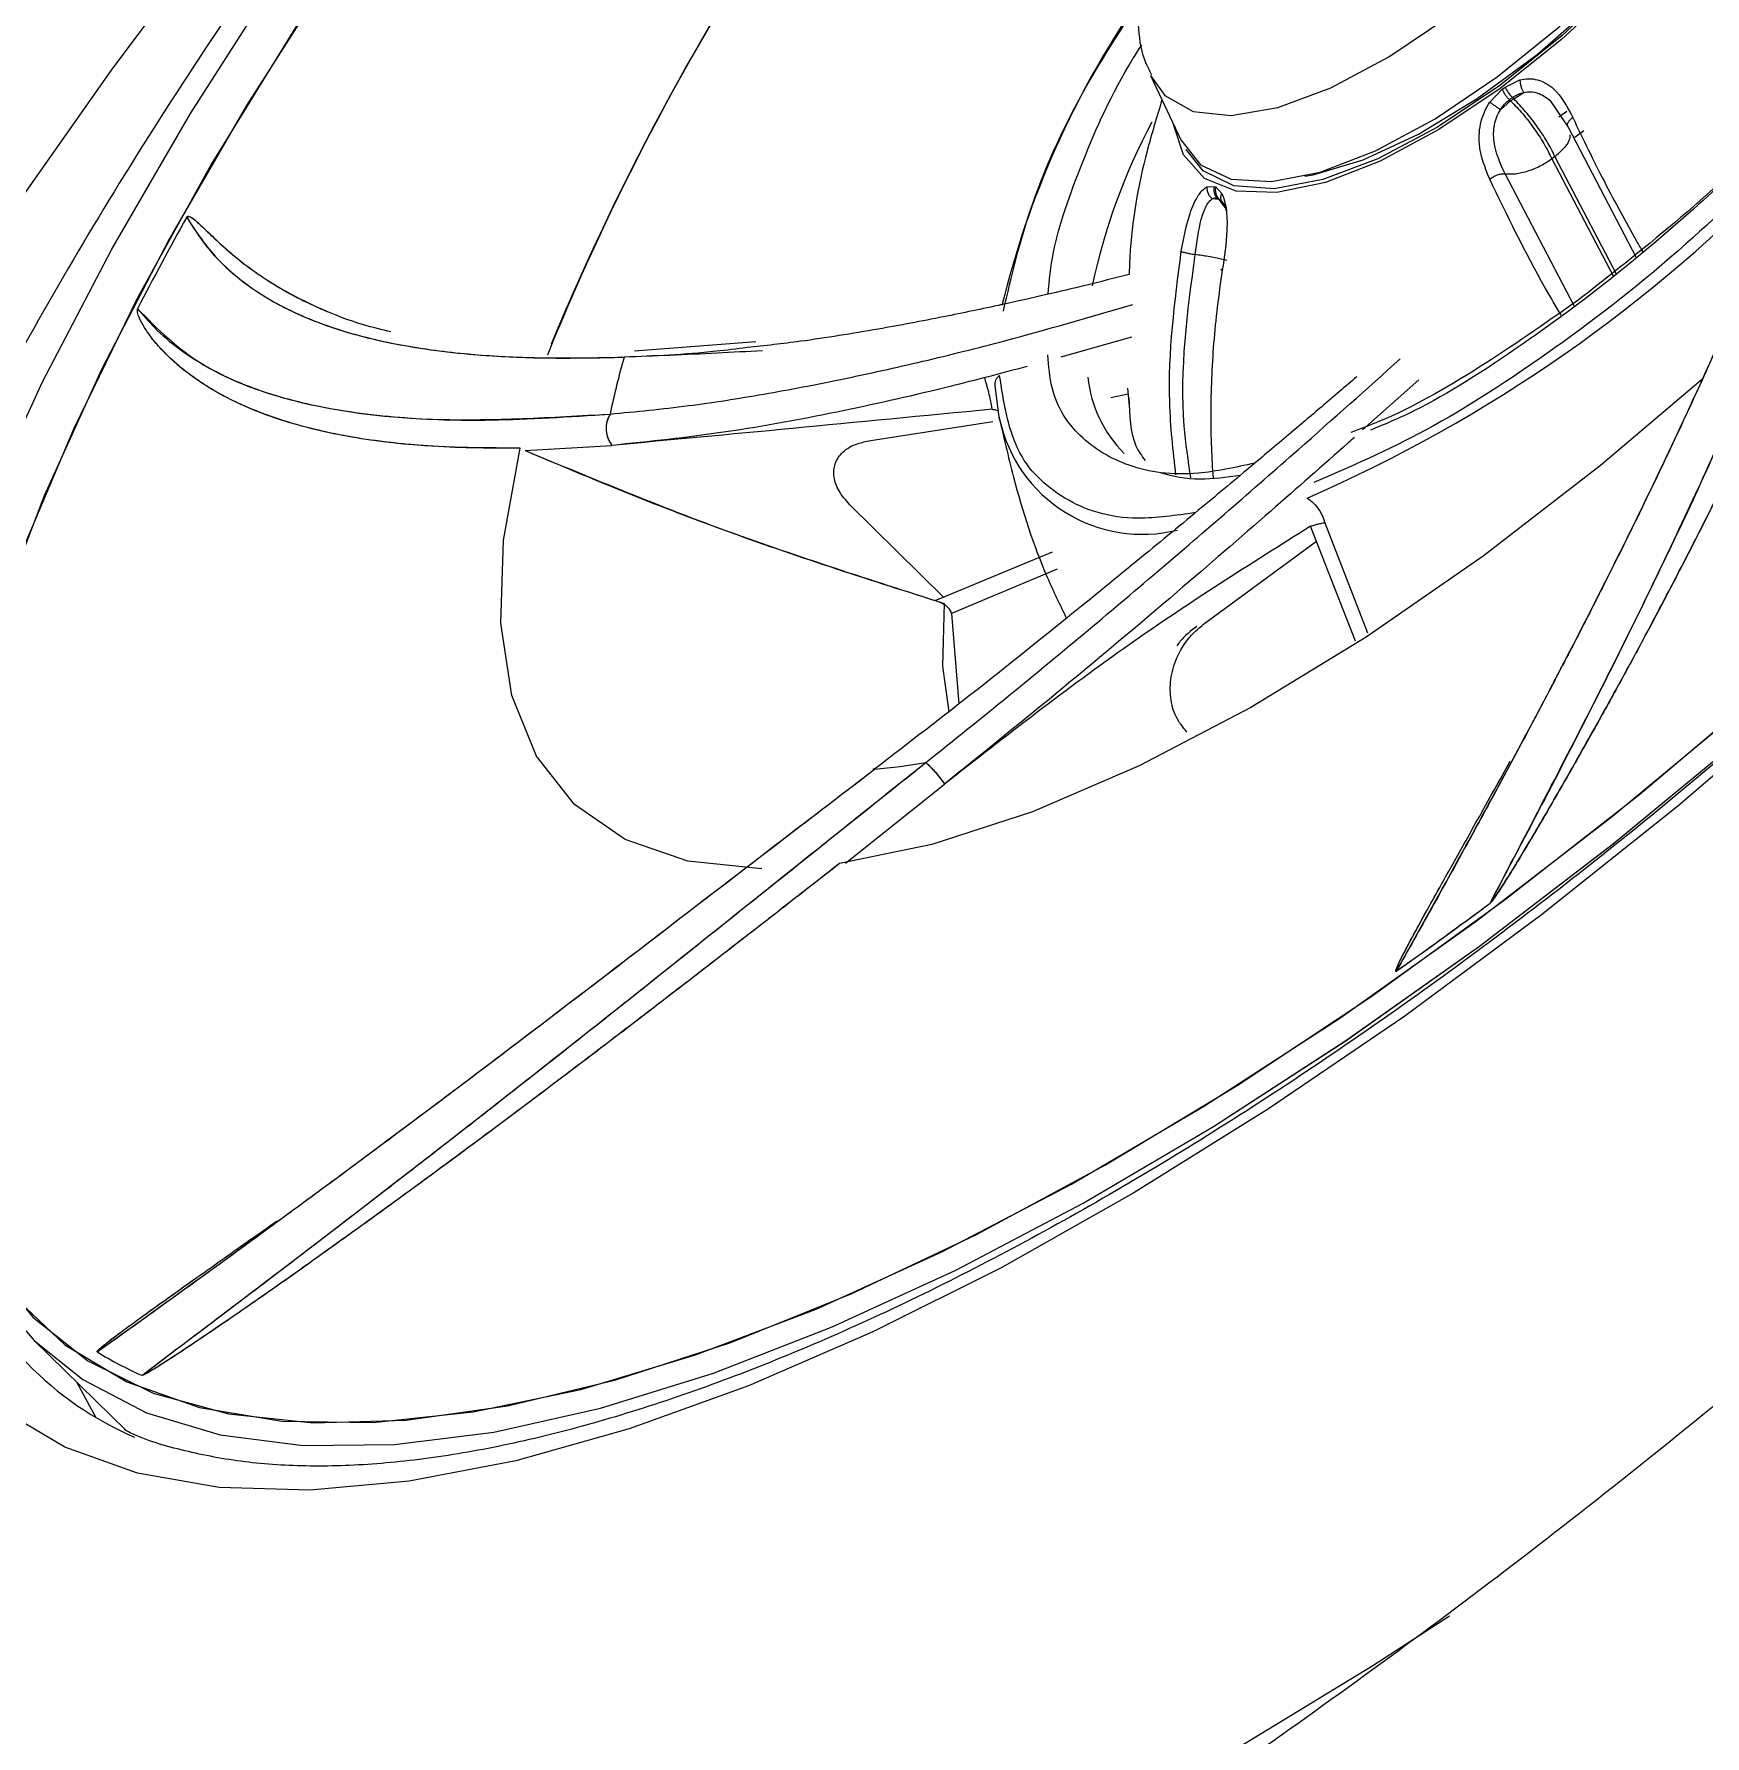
# Model space of a CAD drawing. Header units: inches. Extents: x 2 to 86, y -22 to 129.
# Drawn here: x 69.575 to 71.109, y 18.245 to 19.808 of the extents above; entities that cross this region are included whole.
import ezdxf

# ---------------------------------------------------------------- set-up
doc = ezdxf.new("R2010")
doc.units = ezdxf.units.IN
doc.header["$MEASUREMENT"] = 0
doc.layers.add('1', color=4, linetype='Continuous')
doc.layers.add('BDIM_CYAN', color=4, linetype='Continuous')

# ---------------------------------------------------------------- blocks, each defined once
blk = doc.blocks.new('2020 HS PILLOW')
at = {"layer": '1', "color": 2}
for points, knots in [([(5.8034, -0.0127), (5.5758, -0.0117), (5.1207, -0.0097), (4.4379, -0.0073), (3.7551, -0.0052), (3.0724, -0.0034), (2.3896, -0.0021), (1.7069, -0.001), (1.0241, -0.0003), (0.3414, 0), (-0.3414, 0), (-1.0241, -0.0003), (-1.7069, -0.001), (-2.3896, -0.0021), (-3.0724, -0.0034), (-3.7551, -0.0052), (-4.4379, -0.0073), (-5.1207, -0.0097), (-5.5758, -0.0117), (-5.8034, -0.0127)], [0, 0, 0, 0, 0.058824, 0.117648, 0.176472, 0.235295, 0.294119, 0.352942, 0.411765, 0.470588, 0.529412, 0.588235, 0.647058, 0.705881, 0.764705, 0.823528, 0.882352, 0.941176, 1, 1, 1, 1]), ([(5.8027, -0.0093), (4.0523, -0.005), (0.1838, 0.0045), (-3.6846, -0.0044), (-5.8027, -0.0093)], [0, 0, 0, 0, 0.452479, 1, 1, 1, 1])]:
    blk.add_open_spline(points, degree=3, knots=knots, dxfattribs=at)
blk = doc.blocks.new('2020 RHYTHM')
at = {"layer": 'BDIM_CYAN', "color": 3}
for p, q in [((68.2265, 18.7841), (68.2541, 18.7252)), ((68.5493, 18.7716), (68.5381, 18.7598)), ((68.5493, 18.7716), (68.5507, 18.7726)), ((68.5507, 18.7726), (68.552, 18.7736)), ((68.552, 18.7736), (68.5656, 18.7802)), ((68.5478, 18.7528), (68.5571, 18.7608)), ((68.556, 18.7619), (68.5571, 18.7608)), ((68.5599, 18.7628), (68.5587, 18.764)), ((68.5599, 18.7628), (68.5692, 18.7686)), ((68.5932, 18.7614), (68.6098, 18.7367)), ((68.6088, 18.7511), (68.6013, 18.7459)), ((68.6098, 18.7367), (68.6724, 18.617)), ((68.6242, 18.7335), (68.6159, 18.7272)), ((68.5978, 18.7099), (68.595, 18.7078)), ((68.595, 18.7078), (68.6515, 18.5997)), ((68.6543, 18.6018), (68.5978, 18.7099)), ((68.6153, 18.5728), (68.552, 18.6939)), ((68.2782, 18.682), (68.285, 18.6824)), ((68.285, 18.6824), (68.2863, 18.6818)), ((68.2863, 18.6818), (68.2919, 18.6757)), ((68.289, 18.6703), (68.2831, 18.6709)), ((68.2878, 18.6714), (68.289, 18.6703)), ((68.289, 18.6703), (68.2949, 18.6628)), ((68.2904, 18.6697), (68.2892, 18.6708)), ((68.2936, 18.666), (68.2904, 18.6697)), ((67.8641, 18.5396), (67.7527, 18.5312)), ((68.2089, 18.5439), (68.1442, 18.5254)), ((68.4727, 18.5047), (68.4212, 18.4587)), ((68.0878, 18.4683), (68.0839, 18.4991)), ((68.1899, 18.4884), (68.2058, 18.4919)), ((68.2054, 18.497), (68.207, 18.4774)), ((67.9695, 18.4489), (68.0816, 18.4664)), ((67.6522, 18.4398), (67.7318, 18.4445)), ((67.6522, 18.4398), (67.7318, 18.4445)), ((68.0366, 18.3048), (67.9503, 18.3901)), ((68.4145, 18.2649), (68.3734, 18.3703)), ((68.3864, 18.3735), (68.4256, 18.2724)), ((68.2752, 18.2803), (68.3787, 18.3567)), ((68.0287, 18.302), (68.1365, 18.3467)), ((68.1408, 18.3309), (68.0436, 18.2901)), ((68.0436, 18.2901), (68.0503, 18.2071)), ((67.9462, 18.0608), (68.0373, 18.1336)), ((67.9462, 18.0608), (68.0373, 18.1336)), ((67.2013, 17.6227), (67.2857, 17.5399)), ((67.2013, 17.6227), (67.2857, 17.5399)), ((67.2403, 17.5845), (67.2579, 17.552))]:
    blk.add_line(p, q, dxfattribs=at)
at = {"layer": 'BDIM_CYAN', "color": 3, "flags": 128}
for points in [[(67.3872, 18.9431), (67.2719, 18.7892), (67.1637, 18.6354)], [(69.5045, 18.9438), (69.4056, 18.8169), (69.3006, 18.6913), (69.1901, 18.5679), (69.0751, 18.4476), (68.9563, 18.3312), (68.8345, 18.2196), (68.7105, 18.1134), (68.5854, 18.0135), (68.4598, 17.9205), (68.3348, 17.8352), (68.2112, 17.7581), (68.0898, 17.6897), (67.9715, 17.6305), (67.8572, 17.581), (67.7476, 17.5415), (67.6435, 17.5122), (67.5456, 17.4934), (67.4547, 17.4852), (67.3713, 17.4877), (67.2961, 17.5008), (67.2296, 17.5245), (67.1722, 17.5586)], [(67.4756, 18.8808), (67.3962, 18.7565), (67.3252, 18.634), (67.2632, 18.5142), (67.2105, 18.3981), (67.1677, 18.2864)], [(68.4287, 17.9383), (68.5523, 18.0277), (68.6756, 18.1243), (68.798, 18.2274), (68.9183, 18.3363), (69.0359, 18.45), (69.1497, 18.5679), (69.259, 18.689), (69.3629, 18.8124), (69.4607, 18.9373)], [(68.5253, 18.0075), (68.6505, 18.104), (68.7748, 18.2073), (68.8973, 18.3166), (69.017, 18.4312), (69.1331, 18.5501), (69.2446, 18.6725), (69.3507, 18.7974), (69.4506, 18.9238)], [(67.2013, 17.6227), (67.2459, 17.5867), (67.3045, 17.5562), (67.3721, 17.536), (67.4482, 17.5263), (67.5321, 17.5271), (67.6234, 17.5385), (67.7213, 17.5604), (67.8251, 17.5927), (67.9341, 17.635), (68.0476, 17.6871), (68.1646, 17.7486), (68.2843, 17.819), (68.406, 17.898), (68.5286, 17.9848), (68.6514, 18.0789), (68.7734, 18.1795), (68.8937, 18.286), (69.0115, 18.3976), (69.126, 18.5136), (69.2363, 18.6329), (69.3416, 18.7549), (69.4412, 18.8785)], [(68.5286, 17.9848), (68.6513, 18.0788), (68.7733, 18.1795), (68.8937, 18.286), (69.0115, 18.3976), (69.126, 18.5135), (69.2363, 18.6329), (69.3416, 18.7548), (69.4412, 18.8785)], [(67.0935, 18.221), (67.1103, 18.2707), (67.1549, 18.3847), (67.2091, 18.503), (67.2726, 18.6248), (67.3449, 18.7493), (67.4256, 18.8756), (67.514, 19.0028), (67.6096, 19.1301), (67.7117, 19.2564), (67.8195, 19.381), (67.9323, 19.503), (68.0494, 19.6214), (68.1698, 19.7355), (68.2928, 19.8445), (68.4174, 19.9477), (68.5429, 20.0442)], [(68.5447, 19.9984), (68.4195, 19.9019), (68.2952, 19.7986), (68.1727, 19.6893), (68.053, 19.5747), (67.9369, 19.4558), (67.8254, 19.3334), (67.7193, 19.2085), (67.6194, 19.0821), (67.5265, 18.955), (67.4412, 18.8283), (67.3643, 18.703), (67.2962, 18.5799), (67.2376, 18.46), (67.1889, 18.3443), (67.1504, 18.2336), (67.1225, 18.1287), (67.1053, 18.0305), (67.099, 17.9397), (67.1036, 17.857), (67.1106, 17.8161)], [(68.7931, 19.2955), (68.799, 19.2945), (68.828, 19.2827), (68.8476, 19.2609), (68.8572, 19.2297), (68.8563, 19.1902), (68.8451, 19.1438), (68.8239, 19.092), (68.7934, 19.0365), (68.7548, 18.9794), (68.7092, 18.9225), (68.6583, 18.8678), (68.6037, 18.8171), (68.5474, 18.7722)], [(68.8159, 19.2845), (68.8389, 19.2655), (68.8516, 19.2364), (68.8535, 19.1982), (68.8444, 19.1524), (68.8248, 19.1006), (68.7953, 19.0447), (68.757, 18.9867), (68.7113, 18.9287), (68.6598, 18.8727), (68.6045, 18.8209), (68.5472, 18.775)], [(68.368, 18.6917), (68.3757, 18.6931), (68.4217, 18.7067), (68.4726, 18.7303), (68.5264, 18.763), (68.5813, 18.8036), (68.6353, 18.8507), (68.6864, 18.9026), (68.7327, 18.9574), (68.7727, 19.013), (68.8049, 19.0676), (68.828, 19.1191), (68.8413, 19.1657), (68.843, 19.1759)], [(68.5447, 18.7829), (68.6017, 18.8288), (68.626, 18.8508)], [(68.2265, 18.7841), (68.2396, 18.7657), (68.2655, 18.7511), (68.3004, 18.7475), (68.3432, 18.7548), (68.392, 18.773), (68.4451, 18.8012), (68.5004, 18.8384)], [(68.5474, 18.7722), (68.4913, 18.7345), (68.4372, 18.7054), (68.3871, 18.6859), (68.3425, 18.6766), (68.3051, 18.6779), (68.2761, 18.6896), (68.2566, 18.7114), (68.2475, 18.7392)], [(68.2541, 18.7252), (68.2722, 18.7021), (68.3004, 18.689), (68.3376, 18.6867), (68.3823, 18.6955), (68.433, 18.715), (68.4878, 18.7445), (68.5447, 18.7829)], [(68.5472, 18.775), (68.49, 18.7368), (68.4352, 18.7077), (68.3845, 18.6886), (68.3398, 18.6802), (68.3029, 18.683), (68.2749, 18.6967), (68.2592, 18.7162)], [(68.7338, 18.5059), (68.6397, 18.426), (68.532, 18.3428), (68.4244, 18.2684), (68.3186, 18.2039), (68.2159, 18.1502), (68.1179, 18.1081), (68.0257, 18.078), (67.9408, 18.0605)], [(68.7338, 18.5059), (68.6397, 18.426), (68.532, 18.3428), (68.4244, 18.2684), (68.3186, 18.2039), (68.2159, 18.1502), (68.1179, 18.1081), (68.0257, 18.078), (67.9408, 18.0605)], [(67.8695, 18.0556), (67.8016, 18.0628), (67.744, 18.0826), (67.6975, 18.1149), (67.6627, 18.1592), (67.64, 18.2149), (67.6299, 18.2813), (67.6324, 18.3574), (67.6475, 18.4421)], [(67.8695, 18.0556), (67.8016, 18.0628), (67.744, 18.0826), (67.6975, 18.1149), (67.6627, 18.1592), (67.64, 18.2149), (67.6299, 18.2813), (67.6324, 18.3574), (67.6475, 18.4421)], [(68.0368, 18.2995), (68.0353, 18.2419), (68.0412, 18.2)], [(67.1106, 17.8161), (67.1191, 17.783), (67.1454, 17.7183), (67.1823, 17.6634), (67.2294, 17.6187), (67.2865, 17.5845), (67.3531, 17.5611), (67.4287, 17.5486), (67.5127, 17.5473), (67.6045, 17.557), (67.7034, 17.5777), (67.8086, 17.6093), (67.9193, 17.6515), (68.0347, 17.7039), (68.1539, 17.7663), (68.2761, 17.838), (68.4001, 17.9187), (68.5253, 18.0075)], [(67.2012, 17.6227), (67.2459, 17.5867), (67.3045, 17.5562), (67.3721, 17.536), (67.4482, 17.5263), (67.5321, 17.5271), (67.6234, 17.5385), (67.7213, 17.5604), (67.8251, 17.5927), (67.9341, 17.635), (68.0475, 17.6871), (68.1646, 17.7486), (68.2843, 17.819), (68.4059, 17.898), (68.5286, 17.9848)], [(67.1147, 17.7989), (67.1292, 17.7538), (67.1596, 17.694), (67.2002, 17.6439), (67.2507, 17.6039), (67.3107, 17.5743), (67.3798, 17.5552), (67.4574, 17.5469), (67.543, 17.5493), (67.6359, 17.5625), (67.7355, 17.5864), (67.841, 17.6207), (67.9516, 17.6653), (68.0666, 17.7198), (68.185, 17.7838), (68.306, 17.8568), (68.4287, 17.9383)], [(66.8452, 17.4269), (66.8495, 17.3349), (66.8643, 17.2498), (66.8894, 17.1735), (66.9249, 17.1064), (66.9704, 17.0488), (67.0256, 17.0012), (67.0904, 16.9637), (67.1643, 16.9366), (67.2469, 16.92), (67.3378, 16.9141), (67.4364, 16.9187), (67.5423, 16.9341), (67.6547, 16.9599), (67.7731, 16.9962), (67.8968, 17.0426), (68.0251, 17.099), (68.1573, 17.165), (68.2927, 17.2402), (68.4305, 17.3242), (68.5008, 17.3699)]]:
    blk.add_lwpolyline(points, dxfattribs=at)
at = {"layer": 'BDIM_CYAN', "color": 3}
for centre, radius, start, end in [((69.8549, 17.6394), 2.3561, 132.9877, 157.8579), ((69.8655, 17.6305), 2.3698, 133.0275, 157.4994), ((68.9112, 18.3733), 0.8452, 145.5391, 166.3338), ((68.5809, 18.7866), 0.0317, 204.1979, 225.4599), ((68.0382, 19.464), 0.8723, 306.4052, 306.6277), ((68.0394, 19.4629), 0.8723, 306.4052, 306.6277), ((68.7423, 18.4684), 0.5826, 152.0733, 167.8511), ((67.8254, 19.6478), 1.365, 293.5208, 316.3381), ((68.2974, 18.6788), 0.0115, 165.2993, 224.181), ((68.3195, 18.7376), 0.0733, 244.45, 245.6089), ((68.3206, 18.7365), 0.0733, 244.45, 245.6089), ((69.8039, 17.2794), 2.8202, 150.8278, 152.7661), ((69.8039, 17.2794), 2.8202, 150.828, 152.7661), ((68.457, 18.3215), 0.7425, 164.0521, 168.2006), ((68.2816, 18.5182), 0.1133, 185.5666, 225.622), ((68.2189, 18.4971), 0.1342, 192.3696, 283.8743), ((67.93, 18.6593), 0.5139, 274.7849, 280.0875), ((66.1981, 21.1563), 3.9097, 305.2059, 306.765), ((66.1359, 21.2404), 4.0144, 306.5166, 306.7567), ((66.2095, 21.1404), 3.8902, 305.2034, 306.5224), ((67.5064, 17.897), 0.4103, 173.0563, 221.9556), ((67.4159, 17.8168), 0.3084, 201.8381, 246.6108), ((67.4298, 17.8867), 0.3232, 238.1347, 246.3525)]:
    blk.add_arc(centre, radius, start, end, dxfattribs=at)
for points, knots in [([(69.7193, 23.0726), (69.706, 23.0553), (69.6543, 22.9884), (69.5633, 22.8724), (69.3289, 22.5773), (68.812, 21.9443), (67.9824, 20.9968), (66.9343, 19.9041), (66.0185, 19.0328), (65.3564, 18.4447), (64.9721, 18.1152), (64.7296, 17.912), (64.5766, 17.7859), (64.5211, 17.7404), (64.5146, 17.7351)], [0.3254136, 0.3254136, 0.3254136, 0.3254136, 0.328125, 0.3359375, 0.34375, 0.375, 0.4375, 0.5, 0.5625, 0.59375, 0.609375, 0.625, 0.6328125, 0.6338483, 0.6338483, 0.6338483, 0.6338483]), ([(67.6862, 16.858), (67.6082, 16.8184), (67.532, 16.7827), (67.383, 16.719), (67.3102, 16.6909), (67.1679, 16.6423), (67.0985, 16.6219), (67.0138, 16.6011), (66.997, 16.5972), (66.9637, 16.5899), (66.9472, 16.5865), (66.8983, 16.5771), (66.8663, 16.5719), (66.7101, 16.5508), (66.5958, 16.5499), (66.4667, 16.5688), (66.4416, 16.5736), (66.4051, 16.5824), (66.393, 16.5856), (66.3695, 16.5925), (66.3579, 16.5961), (66.3013, 16.6157), (66.2597, 16.6353), (66.1837, 16.6819), (66.1494, 16.709), (66.0882, 16.7708), (66.0613, 16.8054), (66.0326, 16.8537), (66.0271, 16.8636), (66.0166, 16.8838), (66.0117, 16.894), (65.9976, 16.9255), (65.9893, 16.9473), (65.9677, 17.015), (65.9575, 17.0633), (65.9457, 17.1659), (65.9441, 17.2204), (65.9483, 17.3067), (65.9508, 17.3363), (65.958, 17.3971), (65.9627, 17.428), (65.9917, 17.5854), (66.0318, 17.7195), (66.1026, 17.8975), (66.1178, 17.9337), (66.1502, 18.007), (66.1676, 18.0443), (66.2223, 18.1568), (66.2623, 18.2328), (66.3925, 18.4633), (66.4928, 18.6206), (66.6201, 18.8021), (66.6344, 18.8224), (66.6634, 18.8628), (66.6781, 18.8831), (66.7224, 18.9437), (66.7526, 18.984), (66.8447, 19.105), (66.9083, 19.1854), (67.0397, 19.3461), (67.1076, 19.4263), (67.2124, 19.5465), (67.2479, 19.5865), (67.3199, 19.6666), (67.3563, 19.7064), (67.5391, 19.9037), (67.6892, 20.0565), (67.92, 20.2783), (67.998, 20.3509), (68.0966, 20.4401), (68.1165, 20.4578), (68.1561, 20.493), (68.1758, 20.5105), (68.2351, 20.5623), (68.2746, 20.5963), (68.4718, 20.7629), (68.6288, 20.8863), (68.8249, 21.0272), (68.864, 21.0548), (68.9424, 21.1084), (68.9817, 21.1346), (69.0983, 21.2101), (69.1747, 21.2566), (69.3249, 21.3422), (69.3988, 21.3812), (69.544, 21.4515), (69.6154, 21.4827), (69.7205, 21.5236), (69.7554, 21.5362), (69.8237, 21.5591), (69.8573, 21.5694), (69.9561, 21.5969), (70.0195, 21.6108), (70.1414, 21.6298), (70.1999, 21.6348), (70.2839, 21.6357), (70.3113, 21.6349), (70.3515, 21.632), (70.3647, 21.6307), (70.3907, 21.6276), (70.4035, 21.6258), (70.4664, 21.6153), (70.5133, 21.6026), (70.6003, 21.5687), (70.6405, 21.5476), (70.6957, 21.5096), (70.7132, 21.4959), (70.7382, 21.4738), (70.7463, 21.4662), (70.7622, 21.4504), (70.7699, 21.4423), (70.8071, 21.4003), (70.8329, 21.3631), (70.8986, 21.2412), (70.9271, 21.1463), (70.943, 21.0109), (70.9451, 20.9829), (70.9475, 20.9259), (70.9476, 20.8967), (70.945, 20.8075), (70.9394, 20.7456), (70.9202, 20.6172), (70.9067, 20.5506), (70.8804, 20.4471), (70.8706, 20.412), (70.8491, 20.3405), (70.8373, 20.3042), (70.7739, 20.1214), (70.7086, 19.97), (70.5894, 19.7353), (70.5461, 19.6557), (70.4757, 19.5343), (70.4512, 19.4934), (70.4011, 19.4119), (70.3752, 19.3711), (70.2427, 19.1672), (70.1256, 19.004), (69.9653, 18.7996), (69.9326, 18.7587), (69.8657, 18.6769), (69.8314, 18.6359), (69.7278, 18.5143), (69.657, 18.4346), (69.4397, 18.1991), (69.2885, 18.0471), (69.1109, 17.882), (69.091, 17.8637), (69.0513, 17.8275), (69.0313, 17.8095), (68.9716, 17.7561), (68.9317, 17.7211), (68.8116, 17.618), (68.7313, 17.5518), (68.57, 17.4242), (68.489, 17.3629), (68.367, 17.2747), (68.3262, 17.2459), (68.2446, 17.1897), (68.2038, 17.1623), (68.0822, 17.0829), (68.002, 17.0333), (67.843, 16.9406), (67.7642, 16.8976), (67.6862, 16.858)], [0, 0, 0, 0, 0.015625, 0.015625, 0.03125, 0.03125, 0.046875, 0.046875, 0.050781, 0.050781, 0.054688, 0.054688, 0.0625, 0.0625, 0.09375, 0.09375, 0.101563, 0.101563, 0.105469, 0.105469, 0.109375, 0.109375, 0.125, 0.125, 0.140625, 0.140625, 0.15625, 0.15625, 0.160156, 0.160156, 0.164063, 0.164063, 0.171875, 0.171875, 0.1875, 0.1875, 0.203125, 0.203125, 0.210938, 0.210938, 0.21875, 0.21875, 0.25, 0.25, 0.257813, 0.257813, 0.265625, 0.265625, 0.28125, 0.28125, 0.3125, 0.3125, 0.316406, 0.316406, 0.320313, 0.320313, 0.328125, 0.328125, 0.34375, 0.34375, 0.359375, 0.359375, 0.367188, 0.367188, 0.375, 0.375, 0.40625, 0.40625, 0.421875, 0.421875, 0.425781, 0.425781, 0.429688, 0.429688, 0.4375, 0.4375, 0.46875, 0.46875, 0.476563, 0.476563, 0.484375, 0.484375, 0.5, 0.5, 0.515625, 0.515625, 0.53125, 0.53125, 0.539063, 0.539063, 0.546875, 0.546875, 0.5625, 0.5625, 0.578125, 0.578125, 0.585938, 0.585938, 0.589844, 0.589844, 0.59375, 0.59375, 0.609375, 0.609375, 0.625, 0.625, 0.632813, 0.632813, 0.636719, 0.636719, 0.640625, 0.640625, 0.65625, 0.65625, 0.6875, 0.6875, 0.695313, 0.695313, 0.703125, 0.703125, 0.71875, 0.71875, 0.734375, 0.734375, 0.742188, 0.742188, 0.75, 0.75, 0.78125, 0.78125, 0.796875, 0.796875, 0.804688, 0.804688, 0.8125, 0.8125, 0.84375, 0.84375, 0.851563, 0.851563, 0.859375, 0.859375, 0.875, 0.875, 0.90625, 0.90625, 0.910156, 0.910156, 0.914063, 0.914063, 0.921875, 0.921875, 0.9375, 0.9375, 0.953125, 0.953125, 0.960938, 0.960938, 0.96875, 0.96875, 0.984375, 0.984375, 1, 1, 1, 1]), ([(67.9693, 19.5578), (67.9275, 19.5145), (67.8687, 19.4534), (67.7846, 19.3604), (67.714, 19.2796), (67.6325, 19.1817), (67.55, 19.0774), (67.4672, 18.9667), (67.3858, 18.8508), (67.3069, 18.7307), (67.2313, 18.6067), (67.1599, 18.479), (67.0933, 18.3479), (67.0322, 18.2132), (66.9776, 18.075), (66.9308, 17.9341), (66.8926, 17.7917), (66.8656, 17.6494), (66.8512, 17.5525), (66.849, 17.5029), (66.8489, 17.5007)], [0, 0, 0, 0, 0.069684, 0.098225, 0.145535, 0.194619, 0.247301, 0.302346, 0.359339, 0.417991, 0.478155, 0.539776, 0.60285, 0.667371, 0.733239, 0.800128, 0.867097, 0.93303, 0.99711, 1, 1, 1, 1]), ([(68.3851, 19.15), (68.3694, 19.1333), (68.3474, 19.1099), (68.3185, 19.0741), (68.2959, 19.0437), (68.2726, 19.008), (68.2521, 18.9716), (68.2353, 18.9351), (68.223, 18.8993), (68.2155, 18.8644), (68.2143, 18.831), (68.2176, 18.8038), (68.225, 18.7895), (68.2274, 18.7849)], [0, 0, 0, 0, 0.1343978, 0.1882059, 0.2764896, 0.3661132, 0.4604171, 0.5568597, 0.6547795, 0.7539069, 0.8540173, 0.9529023, 1, 1, 1, 1]), ([(68.0914, 18.5678), (68.0987, 18.5998), (68.1137, 18.6646), (68.1583, 18.7634), (68.2004, 18.828), (68.216, 18.8521)], [0, 0, 0, 0, 0.379529, 0.768722, 1, 1, 1, 1]), ([(68.1323, 18.5833), (68.1335, 18.5959), (68.1368, 18.6319), (68.1633, 18.7054), (68.1918, 18.7707), (68.2158, 18.8082), (68.2184, 18.8124)], [0, 0, 0, 0, 0.197286, 0.567126, 0.952341, 1, 1, 1, 1]), ([(68.5656, 18.7802), (68.5683, 18.7807), (68.5738, 18.7816), (68.5848, 18.7801), (68.6011, 18.7707), (68.6091, 18.7553), (68.6141, 18.7456)], [0, 0, 0, 0, 0.123689, 0.24976, 0.523037, 1, 1, 1, 1]), ([(68.5656, 18.7802), (68.5657, 18.7791), (68.5658, 18.7771), (68.5666, 18.7739), (68.5677, 18.7709), (68.5687, 18.7694), (68.5692, 18.7686)], [0, 0, 0, 0, 0.253859, 0.511348, 0.762851, 1, 1, 1, 1]), ([(68.5692, 18.7686), (68.5713, 18.7689), (68.5757, 18.7696), (68.5842, 18.768), (68.5896, 18.764), (68.5932, 18.7614)], [0, 0, 0, 0, 0.245341, 0.493272, 1, 1, 1, 1]), ([(68.2369, 18.7618), (68.2322, 18.7462), (68.2178, 18.6993), (68.2082, 18.6451), (68.207, 18.607), (68.2068, 18.6015)], [0, 0, 0, 0, 0.299191, 0.900197, 1, 1, 1, 1]), ([(68.8273, 18.7619), (68.8166, 18.7504), (68.7855, 18.7168), (68.7277, 18.6631), (68.6512, 18.5976), (68.5629, 18.5325), (68.4843, 18.4819), (68.4417, 18.464), (68.4284, 18.4585)], [0, 0, 0, 0, 0.084667, 0.246948, 0.42438, 0.638065, 0.887721, 1, 1, 1, 1]), ([(68.5379, 18.6891), (68.5336, 18.6994), (68.5269, 18.7157), (68.5286, 18.7385), (68.533, 18.7515), (68.5364, 18.757), (68.5381, 18.7598)], [0, 0, 0, 0, 0.47703, 0.750267, 0.876326, 1, 1, 1, 1]), ([(68.5478, 18.7528), (68.547, 18.7533), (68.5453, 18.7544), (68.5427, 18.7562), (68.5401, 18.7581), (68.5388, 18.7592), (68.5381, 18.7598)], [0, 0, 0, 0, 0.23715, 0.488653, 0.746142, 1, 1, 1, 1]), ([(68.5478, 18.7528), (68.549, 18.7546), (68.5513, 18.7581), (68.5544, 18.7607), (68.556, 18.7619)], [0, 0, 0, 0, 0.5067808, 1, 1, 1, 1]), ([(68.5571, 18.7608), (68.5609, 18.7569), (68.5683, 18.7493), (68.5787, 18.7357), (68.588, 18.7216), (68.5926, 18.7124), (68.595, 18.7078)], [0, 0, 0, 0, 0.25, 0.5, 0.75, 1, 1, 1, 1]), ([(68.5587, 18.764), (68.5603, 18.765), (68.5636, 18.7672), (68.5673, 18.7681), (68.5692, 18.7686)], [0, 0, 0, 0, 0.493001, 1, 1, 1, 1]), ([(68.5978, 18.7099), (68.5954, 18.7145), (68.5908, 18.7237), (68.5814, 18.7378), (68.571, 18.7513), (68.5636, 18.7589), (68.5599, 18.7628)], [0, 0, 0, 0, 0.25, 0.5, 0.75, 1, 1, 1, 1]), ([(68.8262, 18.7645), (68.8173, 18.7547), (68.7804, 18.7136), (68.7095, 18.6486), (68.6478, 18.6003), (68.6178, 18.5769)], [0, 0, 0, 0, 0.1394342, 0.5822293, 1, 1, 1, 1]), ([(68.552, 18.6939), (68.5476, 18.7033), (68.5412, 18.717), (68.5413, 18.7362), (68.5441, 18.7462), (68.5466, 18.7506), (68.5478, 18.7528)], [0, 0, 0, 0, 0.522242, 0.76434, 0.882789, 1, 1, 1, 1]), ([(68.6141, 18.7456), (68.6131, 18.7448), (68.6111, 18.7432), (68.6093, 18.7407), (68.6087, 18.7383), (68.6094, 18.7372), (68.6098, 18.7367)], [0, 0, 0, 0, 0.242182, 0.499995, 0.757809, 1, 1, 1, 1]), ([(68.6141, 18.7456), (68.6189, 18.7356), (68.6281, 18.7162), (68.6428, 18.6872), (68.6576, 18.6593), (68.6694, 18.6377), (68.6765, 18.6254), (68.6784, 18.6221)], [0, 0, 0, 0, 0.2452695, 0.4804326, 0.7054902, 0.920443, 1, 1, 1, 1]), ([(68.8172, 18.724), (68.7845, 18.6917), (68.7137, 18.6219), (68.5978, 18.5315), (68.4806, 18.4555), (68.4102, 18.425), (68.3765, 18.4104)], [0, 0, 0, 0, 0.227679, 0.492496, 0.757313, 1, 1, 1, 1]), ([(68.5978, 18.7099), (68.6006, 18.7122), (68.6064, 18.7171), (68.6114, 18.7242), (68.6118, 18.7281), (68.6119, 18.7297)], [0, 0, 0, 0, 0.352734, 0.726149, 1, 1, 1, 1]), ([(68.552, 18.6939), (68.555, 18.6938), (68.5614, 18.6935), (68.5731, 18.6963), (68.585, 18.7011), (68.5917, 18.7056), (68.595, 18.7078)], [0, 0, 0, 0, 0.242796, 0.499913, 0.757078, 1, 1, 1, 1]), ([(68.5379, 18.6891), (68.5389, 18.6898), (68.541, 18.6913), (68.545, 18.693), (68.5489, 18.694), (68.5509, 18.6939), (68.552, 18.6939)], [0, 0, 0, 0, 0.242188, 0.5, 0.757811, 1, 1, 1, 1]), ([(68.2547, 18.6228), (68.2569, 18.6349), (68.2605, 18.6542), (68.2686, 18.6721), (68.2742, 18.6793), (68.2769, 18.6811), (68.2782, 18.682)], [0, 0, 0, 0, 0.471205, 0.750514, 0.876199, 1, 1, 1, 1]), ([(68.2782, 18.682), (68.2782, 18.681), (68.2782, 18.6789), (68.2792, 18.6759), (68.2808, 18.673), (68.2823, 18.6716), (68.2831, 18.6709)], [0, 0, 0, 0, 0.245407, 0.499999, 0.754592, 1, 1, 1, 1]), ([(68.2936, 18.666), (68.293, 18.6666), (68.2919, 18.6679), (68.291, 18.6703), (68.2909, 18.673), (68.2915, 18.6748), (68.2919, 18.6757)], [0, 0, 0, 0, 0.245408, 0.500001, 0.754594, 1, 1, 1, 1]), ([(68.2919, 18.6757), (68.2927, 18.6738), (68.2943, 18.67), (68.2965, 18.6592), (68.2972, 18.6373), (68.2942, 18.6177), (68.2923, 18.6052)], [0, 0, 0, 0, 0.123898, 0.249753, 0.523032, 1, 1, 1, 1]), ([(68.6035, 18.564), (68.5987, 18.5722), (68.5736, 18.6146), (68.5538, 18.6559), (68.5379, 18.6891)], [0, 0, 0, 0, 0.194327, 1, 1, 1, 1]), ([(68.2675, 18.6198), (68.269, 18.631), (68.2711, 18.6475), (68.2764, 18.6628), (68.2801, 18.6686), (68.2821, 18.6702), (68.2831, 18.6709)], [0, 0, 0, 0, 0.522215, 0.764334, 0.882785, 1, 1, 1, 1]), ([(68.2831, 18.6709), (68.2839, 18.6713), (68.2854, 18.6722), (68.287, 18.6717), (68.2878, 18.6714)], [0, 0, 0, 0, 0.506993, 1, 1, 1, 1]), ([(68.2892, 18.6708), (68.2899, 18.6703), (68.2915, 18.6694), (68.2929, 18.6671), (68.2936, 18.666)], [0, 0, 0, 0, 0.493006, 1, 1, 1, 1]), ([(68.2936, 18.666), (68.2943, 18.6645), (68.2952, 18.6628), (68.2957, 18.6604), (68.2958, 18.6601)], [0, 0, 0, 0, 0.852391, 1, 1, 1, 1]), ([(68.5382, 18.0242), (68.5718, 18.0883), (68.639, 18.2164), (68.7243, 18.3917), (68.7941, 18.549), (68.8243, 18.6287), (68.8395, 18.6686)], [0, 0, 0, 0, 0.250185, 0.500172, 0.750054, 1, 1, 1, 1]), ([(68.8395, 18.6686), (68.8323, 18.6495), (68.8181, 18.6112), (68.791, 18.5444), (68.7593, 18.4706), (68.7229, 18.3904), (68.6817, 18.3041), (68.637, 18.2142), (68.5892, 18.1209), (68.5552, 18.0565), (68.5382, 18.0242)], [0, 0, 0, 0, 0.124974, 0.249925, 0.3714, 0.499828, 0.624811, 0.74983, 0.874891, 1, 1, 1, 1]), ([(67.3414, 18.654), (67.3414, 18.6541), (67.3415, 18.6542), (67.3416, 18.6543), (67.3417, 18.6544), (67.3418, 18.6545), (67.3419, 18.6546), (67.3421, 18.6547), (67.3425, 18.6549), (67.343, 18.6549), (67.3452, 18.6545), (67.3478, 18.6524), (67.3516, 18.6492), (67.3558, 18.6452), (67.3616, 18.6397), (67.3692, 18.6324), (67.3793, 18.6233), (67.3916, 18.6131), (67.4054, 18.6028), (67.4215, 18.5922), (67.4406, 18.5812), (67.4677, 18.5684), (67.4966, 18.5568), (67.5203, 18.5511), (67.5289, 18.549)], [0, 0, 0, 0, 0.000342, 0.000647, 0.00093, 0.001213, 0.001515, 0.001854, 0.002684, 0.00511, 0.008679, 0.034949, 0.060042, 0.091614, 0.129621, 0.18916, 0.259487, 0.340384, 0.431596, 0.513133, 0.614604, 0.734191, 0.903384, 1, 1, 1, 1]), ([(67.3414, 18.654), (67.3414, 18.6541), (67.3415, 18.6542), (67.3416, 18.6544), (67.3417, 18.6545), (67.3419, 18.6546), (67.342, 18.6547), (67.3423, 18.6548), (67.3428, 18.6549), (67.3447, 18.6547), (67.3471, 18.6529), (67.3507, 18.65), (67.3548, 18.6462), (67.3614, 18.6399), (67.3713, 18.6304), (67.3861, 18.6173), (67.4, 18.6067), (67.4116, 18.5987), (67.4194, 18.5937), (67.4292, 18.5878), (67.4407, 18.5814), (67.4525, 18.5754), (67.4633, 18.5707), (67.4694, 18.5678), (67.4725, 18.5668), (67.4725, 18.5668)], [0, 0, 0, 0, 0.000763, 0.001099, 0.001429, 0.001774, 0.002152, 0.003059, 0.005669, 0.0095, 0.037788, 0.068835, 0.108874, 0.157854, 0.260535, 0.392185, 0.552013, 0.598553, 0.655258, 0.722011, 0.805381, 0.885858, 0.950465, 0.999408, 1, 1, 1, 1]), ([(67.3414, 18.654), (67.3494, 18.6417), (67.3637, 18.6196), (67.3873, 18.599), (67.4026, 18.588), (67.4095, 18.5835), (67.416, 18.5794), (67.4222, 18.5759), (67.428, 18.5727), (67.4493, 18.5618), (67.491, 18.5459), (67.5635, 18.5312), (67.6467, 18.524), (67.7111, 18.525), (67.7431, 18.5255)], [0, 0, 0, 0, 0.143681, 0.2589465, 0.2844391, 0.307979, 0.3295661, 0.3491999, 0.3668799, 0.3826057, 0.540573, 0.6961391, 0.8492892, 1, 1, 1, 1]), ([(67.3414, 18.654), (67.3472, 18.6448), (67.3601, 18.6243), (67.3867, 18.5986), (67.4197, 18.5762), (67.455, 18.5594), (67.4981, 18.5449), (67.5492, 18.5339), (67.6086, 18.5271), (67.6727, 18.5241), (67.7188, 18.525), (67.7431, 18.5255)], [0, 0, 0, 0, 0.107424, 0.238431, 0.34234, 0.449844, 0.54517, 0.666079, 0.783931, 0.886397, 1, 1, 1, 1]), ([(68.2497, 18.4174), (68.2472, 18.4396), (68.2397, 18.5073), (68.2486, 18.5764), (68.2547, 18.6228)], [0, 0, 0, 0, 0.3276463, 1, 1, 1, 1]), ([(68.2635, 18.4147), (68.2611, 18.4306), (68.251, 18.4977), (68.2603, 18.5669), (68.2675, 18.6198)], [0, 0, 0, 0, 0.236082, 1, 1, 1, 1]), ([(68.2547, 18.6228), (68.2552, 18.6225), (68.2563, 18.6221), (68.2595, 18.6212), (68.2634, 18.6204), (68.2662, 18.62), (68.2675, 18.6198)], [0, 0, 0, 0, 0.242188, 0.499999, 0.757811, 1, 1, 1, 1]), ([(68.2966, 18.6142), (68.2949, 18.6146), (68.2901, 18.6159), (68.2797, 18.618), (68.2715, 18.6192), (68.2675, 18.6198)], [0, 0, 0, 0, 0.215328, 0.618871, 1, 1, 1, 1]), ([(68.2068, 18.6015), (68.1934, 18.5981), (68.1679, 18.5916), (68.1291, 18.5825), (68.0854, 18.5727), (68.0337, 18.5618), (67.9718, 18.5503), (67.9113, 18.5404), (67.8723, 18.5361), (67.8561, 18.5343)], [0, 0, 0, 0, 0.108038, 0.206022, 0.3192, 0.469456, 0.640811, 0.850465, 1, 1, 1, 1]), ([(68.2923, 18.6052), (68.2907, 18.594), (68.2874, 18.5717), (68.2842, 18.5385), (68.2822, 18.5058), (68.2816, 18.4738), (68.282, 18.4434), (68.2832, 18.4238), (68.2838, 18.4146)], [0, 0, 0, 0, 0.176987, 0.350804, 0.521489, 0.689088, 0.853654, 1, 1, 1, 1]), ([(68.2923, 18.6052), (68.2919, 18.6055), (68.291, 18.6059), (68.2911, 18.6064), (68.2921, 18.6064), (68.2925, 18.6065)], [0, 0, 0, 0, 0.3797283, 0.7839655, 1, 1, 1, 1]), ([(68.4521, 17.9617), (68.4727, 17.9985), (68.5097, 18.0647), (68.5478, 18.135), (68.5691, 18.1748), (68.5781, 18.1918), (68.5863, 18.2073), (68.5937, 18.2212), (68.6002, 18.2337), (68.6235, 18.2785), (68.6615, 18.3533), (68.7084, 18.4507), (68.7483, 18.5379), (68.7691, 18.5863), (68.7794, 18.6103)], [0, 0, 0, 0, 0.14371, 0.258982, 0.284473, 0.308009, 0.329591, 0.349218, 0.36689, 0.382606, 0.540573, 0.696139, 0.849289, 1, 1, 1, 1]), ([(68.7794, 18.6103), (68.7698, 18.5879), (68.7505, 18.5431), (68.7219, 18.4801), (68.6984, 18.4302), (68.6819, 18.3958), (68.6641, 18.3593), (68.6448, 18.3206), (68.6245, 18.2806), (68.6025, 18.2381), (68.5782, 18.1918), (68.552, 18.1428), (68.5206, 18.0849), (68.4877, 18.0252), (68.4629, 17.9809), (68.4521, 17.9617)], [0, 0, 0, 0, 0.140841, 0.282354, 0.336179, 0.391545, 0.448504, 0.507112, 0.567425, 0.625585, 0.69059, 0.762661, 0.827563, 0.924957, 1, 1, 1, 1]), ([(68.5382, 18.0242), (68.5383, 18.0243), (68.5385, 18.0244), (68.5392, 18.0251), (68.5404, 18.0266), (68.544, 18.0316), (68.5486, 18.0387), (68.5546, 18.0481), (68.5604, 18.0574), (68.567, 18.0683), (68.5758, 18.083), (68.5871, 18.1021), (68.6011, 18.1263), (68.6168, 18.1537), (68.634, 18.1844), (68.6499, 18.2131), (68.6642, 18.2391), (68.6765, 18.262), (68.6892, 18.2858), (68.7022, 18.3105), (68.7155, 18.336), (68.7476, 18.3987), (68.7951, 18.4962), (68.8266, 18.5697), (68.8427, 18.6072)], [0, 0, 0, 0, 0.000445, 0.001006, 0.003473, 0.007193, 0.023414, 0.035002, 0.048918, 0.065167, 0.083753, 0.114926, 0.15143, 0.193273, 0.240462, 0.293002, 0.327439, 0.363827, 0.402167, 0.442461, 0.484707, 0.528908, 0.759408, 1, 1, 1, 1]), ([(68.8427, 18.6072), (68.8375, 18.5948), (68.8273, 18.5706), (68.8104, 18.5323), (68.7928, 18.4935), (68.774, 18.4534), (68.7536, 18.4114), (68.7332, 18.3706), (68.7134, 18.3318), (68.6944, 18.2955), (68.6745, 18.2581), (68.6535, 18.2195), (68.6324, 18.1813), (68.6119, 18.1452), (68.5935, 18.1132), (68.5735, 18.079), (68.5569, 18.0514), (68.5442, 18.0319), (68.5404, 18.0266), (68.5391, 18.025), (68.5386, 18.0245), (68.5383, 18.0243), (68.5382, 18.0242)], [0, 0, 0, 0, 0.08245, 0.161083, 0.23579, 0.310058, 0.385559, 0.462353, 0.521762, 0.581597, 0.641873, 0.702604, 0.764929, 0.820497, 0.869134, 0.910688, 0.974961, 0.992333, 0.997334, 0.99894, 0.999533, 1, 1, 1, 1]), ([(67.6475, 18.4421), (67.6325, 18.442), (67.6032, 18.4419), (67.5633, 18.4437), (67.5269, 18.447), (67.4933, 18.4518), (67.4617, 18.4582), (67.4344, 18.4656), (67.4109, 18.4737), (67.3909, 18.482), (67.3722, 18.4914), (67.3548, 18.5019), (67.3392, 18.5131), (67.3261, 18.5245), (67.3159, 18.535), (67.3063, 18.5468), (67.2997, 18.5569), (67.2964, 18.5653), (67.296, 18.5682), (67.2961, 18.5692), (67.2962, 18.5696), (67.2963, 18.5699), (67.2963, 18.5699)], [0, 0, 0, 0, 0.082507, 0.161152, 0.235824, 0.31015, 0.385664, 0.462423, 0.5218, 0.581626, 0.641914, 0.702681, 0.76537, 0.822714, 0.87059, 0.910727, 0.974984, 0.992345, 0.99734, 0.998943, 0.999534, 1, 1, 1, 1]), ([(67.2963, 18.57), (67.3144, 18.5516), (67.3507, 18.5149), (67.4443, 18.4804), (67.5673, 18.4641), (67.6759, 18.4702), (67.7302, 18.4733)], [0, 0, 0, 0, 0.2501852, 0.5001719, 0.7500543, 1, 1, 1, 1]), ([(67.2963, 18.5699), (67.3013, 18.5641), (67.3125, 18.551), (67.3355, 18.5315), (67.3664, 18.5122), (67.4068, 18.4945), (67.4616, 18.4792), (67.5327, 18.4693), (67.6229, 18.4663), (67.6928, 18.4709), (67.7302, 18.4733)], [0, 0, 0, 0, 0.0760419, 0.1719092, 0.2824875, 0.3937187, 0.5207503, 0.6828316, 0.8307038, 1, 1, 1, 1]), ([(67.7302, 18.4733), (67.7539, 18.4756), (67.7996, 18.48), (67.8711, 18.4912), (67.9429, 18.5049), (68.017, 18.5214), (68.1054, 18.5434), (68.1707, 18.5624), (68.2101, 18.5739)], [0, 0, 0, 0, 0.163946, 0.315278, 0.467646, 0.619723, 0.770778, 1, 1, 1, 1]), ([(68.6178, 18.5769), (68.5879, 18.556), (68.5262, 18.5129), (68.4556, 18.4731), (68.419, 18.4597), (68.4103, 18.4565)], [0, 0, 0, 0, 0.4182519, 0.861557, 1, 1, 1, 1]), ([(67.6475, 18.4421), (67.6242, 18.4421), (67.5823, 18.4422), (67.532, 18.4463), (67.4927, 18.4518), (67.4595, 18.4586), (67.4315, 18.4665), (67.4079, 18.4748), (67.3884, 18.4832), (67.3703, 18.4924), (67.3512, 18.5042), (67.333, 18.5178), (67.318, 18.5328), (67.3098, 18.5419), (67.307, 18.5464), (67.307, 18.5464)], [0, 0, 0, 0, 0.1409795, 0.2534381, 0.3407299, 0.4265954, 0.5142939, 0.5791388, 0.643655, 0.7078248, 0.7716297, 0.8661745, 0.9424809, 0.9998793, 1, 1, 1, 1]), ([(67.8561, 18.5343), (67.8465, 18.5331), (67.8071, 18.5282), (67.7707, 18.5266), (67.7431, 18.5255)], [0, 0, 0, 0, 0.242916, 1, 1, 1, 1]), ([(67.8701, 18.5314), (67.8561, 18.5307), (67.8113, 18.5282), (67.7708, 18.5266), (67.7431, 18.5255)], [0, 0, 0, 0, 0.312638, 1, 1, 1, 1]), ([(68.02, 18.1533), (68.0455, 18.1737), (68.0945, 18.2129), (68.1652, 18.2715), (68.2327, 18.3284), (68.2985, 18.385), (68.3737, 18.4506), (68.4249, 18.4964), (68.4557, 18.524)], [0, 0, 0, 0, 0.163946, 0.315278, 0.467646, 0.619723, 0.770778, 1, 1, 1, 1]), ([(68.3222, 18.4282), (68.3044, 18.4244), (68.2597, 18.4146), (68.2046, 18.4231), (68.1598, 18.4503), (68.1357, 18.4864), (68.1329, 18.5173), (68.132, 18.5276)], [0, 0, 0, 0, 0.1630198, 0.4095699, 0.6509965, 0.8827867, 1, 1, 1, 1]), ([(68.1131, 18.517), (68.0894, 18.5107), (68.0323, 18.4956), (67.9394, 18.4747), (67.8345, 18.4551), (67.7662, 18.4481), (67.7318, 18.4445)], [0, 0, 0, 0, 0.1741935, 0.4201884, 0.7074528, 1, 1, 1, 1]), ([(68.4158, 18.5076), (68.4051, 18.4984), (68.3845, 18.4808), (68.3517, 18.453), (68.314, 18.4213), (68.2679, 18.3828), (68.2106, 18.3355), (68.1428, 18.2803), (68.0625, 18.2161), (68.0041, 18.1711), (67.9729, 18.1471)], [0, 0, 0, 0, 0.0779051, 0.1501779, 0.2336565, 0.3444849, 0.4708749, 0.6255143, 0.7999861, 1, 1, 1, 1]), ([(68.081, 18.4777), (68.0809, 18.4788), (68.0805, 18.4811), (68.0797, 18.4851), (68.0788, 18.4893), (68.0778, 18.4935), (68.0767, 18.4975), (68.0754, 18.5025), (68.0746, 18.505), (68.074, 18.5067)], [0, 0, 0, 0, 0.123132, 0.245359, 0.367641, 0.490911, 0.615821, 0.742618, 1, 1, 1, 1]), ([(68.2678, 18.3828), (68.2496, 18.3802), (68.2011, 18.3732), (68.1446, 18.3927), (68.0992, 18.4358), (68.0916, 18.4846), (68.0878, 18.5088)], [0, 0, 0, 0, 0.16791, 0.447588, 0.727266, 1, 1, 1, 1]), ([(68.2065, 18.4884), (68.2071, 18.4722), (68.2079, 18.4492), (68.2184, 18.4349), (68.2215, 18.4307)], [0, 0, 0, 0, 0.706844, 1, 1, 1, 1]), ([(67.7302, 18.4733), (67.7291, 18.4713), (67.7274, 18.4682), (67.7265, 18.4629), (67.7265, 18.4586), (67.7271, 18.4544), (67.7285, 18.4493), (67.7305, 18.4464), (67.7318, 18.4445)], [0, 0, 0, 0, 0.2410885, 0.3711673, 0.5037623, 0.6357987, 0.7642775, 1, 1, 1, 1]), ([(67.7302, 18.4733), (67.7291, 18.4713), (67.7275, 18.4683), (67.7266, 18.4631), (67.7265, 18.4589), (67.727, 18.4547), (67.7285, 18.4495), (67.7305, 18.4465), (67.7318, 18.4445)], [0, 0, 0, 0, 0.235292, 0.3636402, 0.4956289, 0.6282666, 0.7584736, 1, 1, 1, 1]), ([(68.081, 18.4777), (68.0183, 18.4717), (67.8916, 18.4594), (67.7855, 18.4495), (67.7318, 18.4445)], [0, 0, 0, 0, 0.49469, 1, 1, 1, 1]), ([(68.081, 18.4777), (68.0821, 18.4776), (68.0844, 18.4774), (68.086, 18.4765), (68.0869, 18.476)], [0, 0, 0, 0, 0.4879054, 1, 1, 1, 1]), ([(68.0869, 18.4725), (68.0913, 18.4534), (68.1028, 18.4029), (68.123, 18.3397), (68.1432, 18.2982), (68.1493, 18.2857)], [0, 0, 0, 0, 0.297657, 0.788427, 1, 1, 1, 1]), ([(69.082, 18.4664), (69.0437, 18.428), (68.9901, 18.3743), (68.9092, 18.2982), (68.8401, 18.2352), (68.757, 18.1629), (68.6694, 18.0901), (68.5774, 18.0178), (68.4829, 17.9475), (68.3868, 17.8804), (68.2903, 17.8173), (68.1942, 17.7591), (68.0993, 17.7061), (68.0063, 17.6589), (67.9158, 17.6178), (67.8284, 17.583), (67.7447, 17.5547), (67.665, 17.5328), (67.5898, 17.5175), (67.5194, 17.5087), (67.4539, 17.5063), (67.3934, 17.5101), (67.3386, 17.5208), (67.3021, 17.5312), (67.2858, 17.5398), (67.284, 17.5408)], [0, 0, 0, 0, 0.058377, 0.081582, 0.120065, 0.159794, 0.202188, 0.246175, 0.291314, 0.337251, 0.383727, 0.43055, 0.477571, 0.524673, 0.571763, 0.61877, 0.665643, 0.712353, 0.758903, 0.805341, 0.85178, 0.898414, 0.945607, 0.993955, 1, 1, 1, 1]), ([(67.9503, 18.3901), (67.9466, 18.3943), (67.9393, 18.4027), (67.9349, 18.4159), (67.936, 18.4283), (67.9433, 18.4391), (67.9551, 18.4462), (67.9653, 18.4481), (67.9695, 18.4489)], [0, 0, 0, 0, 0.161416, 0.322613, 0.489718, 0.670379, 0.864807, 1, 1, 1, 1]), ([(68.4136, 18.4519), (68.4117, 18.4502), (68.3868, 18.428), (68.3328, 18.3806), (68.2464, 18.3058), (68.1468, 18.2218), (68.074, 18.1632), (68.0373, 18.1336)], [0, 0, 0, 0, 0.016622, 0.215415, 0.449131, 0.722056, 1, 1, 1, 1]), ([(67.6522, 18.4398), (67.6903, 18.4238), (67.7497, 18.3987), (67.8746, 18.3516), (67.9629, 18.3231), (68.0287, 18.302)], [0, 0, 0, 0, 0.312171, 0.487913, 1, 1, 1, 1]), ([(67.6522, 18.4398), (67.7145, 18.414), (67.8394, 18.3621), (67.9709, 18.3204), (68.0368, 18.2995)], [0, 0, 0, 0, 0.498632, 1, 1, 1, 1]), ([(68.3088, 18.417), (68.296, 18.4152), (68.268, 18.4112), (68.2472, 18.4162), (68.2358, 18.419)], [0, 0, 0, 0, 0.454535, 1, 1, 1, 1]), ([(68.3702, 18.3962), (68.3722, 18.3948), (68.3763, 18.3918), (68.381, 18.3858), (68.3845, 18.3796), (68.3858, 18.3755), (68.3864, 18.3735)], [0, 0, 0, 0, 0.282313, 0.563253, 0.780506, 1, 1, 1, 1]), ([(68.3734, 18.3703), (68.3178, 18.3353), (68.2055, 18.2648), (68.0938, 18.1776), (68.0373, 18.1336)], [0, 0, 0, 0, 0.49469, 1, 1, 1, 1]), ([(68.3734, 18.3703), (68.3744, 18.3706), (68.3766, 18.3714), (68.3801, 18.3724), (68.3836, 18.3731), (68.3855, 18.3734), (68.3864, 18.3735)], [0, 0, 0, 0, 0.243718, 0.499518, 0.755577, 1, 1, 1, 1]), ([(68.0436, 18.2901), (68.0435, 18.2906), (68.0435, 18.2916), (68.0423, 18.2938), (68.0396, 18.2967), (68.0348, 18.2997), (68.0308, 18.3012), (68.0287, 18.302)], [0, 0, 0, 0, 0.105476, 0.219665, 0.464858, 0.730397, 1, 1, 1, 1]), ([(68.2598, 18.1813), (68.2561, 18.1858), (68.2488, 18.1948), (68.2441, 18.213), (68.2446, 18.2326), (68.2511, 18.2527), (68.2619, 18.2694), (68.2713, 18.2771), (68.2752, 18.2803)], [0, 0, 0, 0, 0.1614156, 0.3226132, 0.4897181, 0.6703789, 0.8648072, 1, 1, 1, 1]), ([(68.2688, 18.2783), (68.2634, 18.2741), (68.2567, 18.2689), (68.2516, 18.2619), (68.2506, 18.2605)], [0, 0, 0, 0, 0.801459, 1, 1, 1, 1]), ([(67.2592, 17.6122), (67.2901, 17.6343), (67.3458, 17.6742), (67.4102, 17.7211), (67.4479, 17.7489), (67.4642, 17.7609), (67.4793, 17.772), (67.4931, 17.7822), (67.5055, 17.7914), (67.5506, 17.8249), (67.6296, 17.8843), (67.7444, 17.9718), (67.859, 18.06), (67.9351, 18.1182), (67.9729, 18.1471)], [0, 0, 0, 0, 0.143689, 0.258956, 0.284448, 0.307987, 0.329573, 0.349205, 0.366882, 0.382606, 0.540573, 0.696139, 0.849289, 1, 1, 1, 1]), ([(67.2592, 17.6122), (67.2822, 17.6287), (67.3334, 17.6653), (67.4103, 17.7212), (67.4894, 17.7794), (67.5621, 17.8335), (67.6402, 17.8924), (67.7222, 17.9549), (67.8069, 18.0199), (67.8904, 18.084), (67.9445, 18.1254), (67.9729, 18.1471)], [0, 0, 0, 0, 0.107485, 0.238567, 0.342524, 0.450049, 0.545403, 0.666277, 0.784106, 0.886487, 1, 1, 1, 1]), ([(67.3002, 17.5906), (67.3558, 17.6325), (67.4669, 17.7164), (67.647, 17.8559), (67.8329, 18.0037), (67.9576, 18.1034), (68.02, 18.1533)], [0, 0, 0, 0, 0.2501852, 0.5001719, 0.7500543, 1, 1, 1, 1]), ([(67.3002, 17.5906), (67.3217, 17.6068), (67.3633, 17.6381), (67.4336, 17.6915), (67.5044, 17.7456), (67.5781, 17.8027), (67.6552, 17.8629), (67.7407, 17.9304), (67.8339, 18.0046), (67.9267, 18.0789), (67.9889, 18.1285), (68.02, 18.1533)], [0, 0, 0, 0, 0.097964, 0.189913, 0.30984, 0.402141, 0.500118, 0.628525, 0.750026, 0.874995, 1, 1, 1, 1]), ([(67.9726, 18.146), (67.9726, 18.146), (67.9718, 18.1473), (67.9716, 18.148), (67.9725, 18.1474), (67.9729, 18.1471)], [0, 0, 0, 0, 0.000037, 0.518025, 1, 1, 1, 1]), ([(68.02, 18.1533), (68.0209, 18.1526), (68.0223, 18.1515), (68.0251, 18.1486), (68.0276, 18.1459), (68.0302, 18.1428), (68.0336, 18.1386), (68.0359, 18.1356), (68.0373, 18.1336)], [0, 0, 0, 0, 0.241089, 0.371167, 0.503762, 0.635799, 0.764278, 1, 1, 1, 1]), ([(68.02, 18.1533), (68.0209, 18.1526), (68.0222, 18.1516), (68.025, 18.1487), (68.0274, 18.146), (68.0301, 18.143), (68.0335, 18.1387), (68.0358, 18.1356), (68.0373, 18.1336)], [0, 0, 0, 0, 0.235292, 0.36364, 0.495629, 0.628267, 0.758474, 1, 1, 1, 1]), ([(68.4521, 17.9617), (68.4521, 17.9616), (68.4519, 17.9616), (68.4518, 17.9615), (68.4517, 17.9615), (68.4517, 17.9616), (68.4516, 17.9617), (68.4516, 17.962), (68.4518, 17.9628), (68.4532, 17.9668), (68.4573, 17.9748), (68.4638, 17.9874), (68.4723, 18.0031), (68.4854, 18.0269), (68.5039, 18.06), (68.5289, 18.1046), (68.5469, 18.1369), (68.5567, 18.1546), (68.5568, 18.1547)], [0, 0, 0, 0, 0.001336, 0.0019239, 0.0025046, 0.0031178, 0.0037974, 0.0054451, 0.0102284, 0.0172589, 0.069127, 0.1296988, 0.2090508, 0.3070345, 0.4918708, 0.7169374, 0.9994262, 1, 1, 1, 1]), ([(67.9408, 18.0605), (67.9154, 18.0407), (67.8659, 18.0021), (67.7959, 17.9479), (67.734, 17.9004), (67.6788, 17.8585), (67.6132, 17.8094), (67.5398, 17.7552), (67.4701, 17.705), (67.4183, 17.6684), (67.3811, 17.6425), (67.3465, 17.6191), (67.3214, 17.6024), (67.306, 17.5931), (67.3019, 17.591), (67.3007, 17.5906), (67.3003, 17.5905), (67.3002, 17.5906), (67.3002, 17.5906)], [0, 0, 0, 0, 0.113953, 0.222942, 0.314775, 0.393989, 0.474125, 0.615342, 0.735005, 0.804943, 0.865955, 0.917844, 0.976853, 0.99284, 0.997477, 0.998985, 0.999549, 1, 1, 1, 1]), ([(67.9408, 18.0605), (67.9225, 18.0462), (67.8867, 18.0183), (67.8344, 17.9776), (67.7839, 17.9387), (67.7343, 17.9007), (67.6845, 17.8629), (67.6383, 17.8282), (67.5959, 17.7966), (67.5573, 17.7682), (67.5188, 17.7401), (67.4801, 17.7122), (67.4429, 17.6857), (67.4086, 17.6616), (67.379, 17.6411), (67.3478, 17.62), (67.3233, 17.6037), (67.3065, 17.5934), (67.302, 17.5911), (67.3008, 17.5906), (67.3003, 17.5905), (67.3002, 17.5906), (67.3002, 17.5906)], [0, 0, 0, 0, 0.082382, 0.160914, 0.235488, 0.309692, 0.385138, 0.461887, 0.521286, 0.581118, 0.641396, 0.702136, 0.764497, 0.820108, 0.868797, 0.91041, 0.974901, 0.992322, 0.997333, 0.99894, 0.999533, 1, 1, 1, 1]), ([(68.4521, 17.9617), (68.4521, 17.9616), (68.452, 17.9616), (68.4519, 17.9615), (68.4518, 17.9615), (68.4517, 17.9615), (68.4516, 17.9616), (68.4516, 17.9617), (68.4516, 17.962), (68.4518, 17.9629), (68.4533, 17.967), (68.4568, 17.9739), (68.4619, 17.9837), (68.4675, 17.9942), (68.4742, 18.0066), (68.4825, 18.0216), (68.4885, 18.0324), (68.492, 18.0386)], [0, 0, 0, 0, 0.001811, 0.003427, 0.004929, 0.006417, 0.007994, 0.009748, 0.014012, 0.026414, 0.044642, 0.178986, 0.28865, 0.422353, 0.57996, 0.761281, 1, 1, 1, 1]), ([(67.2592, 17.6122), (67.2591, 17.6122), (67.2591, 17.6122), (67.2591, 17.6123), (67.2591, 17.6124), (67.2592, 17.6126), (67.2593, 17.6127), (67.2596, 17.6132), (67.2603, 17.6139), (67.2638, 17.6171), (67.2702, 17.6221), (67.2801, 17.6297), (67.2922, 17.6385), (67.3112, 17.6523), (67.3392, 17.6723), (67.3784, 17.7), (67.4078, 17.7209), (67.4239, 17.7322)], [0, 0, 0, 0, 0.001399, 0.002014, 0.00262, 0.003255, 0.003953, 0.005633, 0.010478, 0.017591, 0.0701, 0.127721, 0.202, 0.292836, 0.478108, 0.714711, 1, 1, 1, 1]), ([(67.2592, 17.6122), (67.2591, 17.6122), (67.2591, 17.6122), (67.2591, 17.6124), (67.2591, 17.6125), (67.2592, 17.6126), (67.2593, 17.6128), (67.2596, 17.6132), (67.2604, 17.614), (67.264, 17.6173), (67.2706, 17.6224), (67.2809, 17.6303), (67.2934, 17.6395), (67.3088, 17.6506), (67.3271, 17.6637), (67.3402, 17.673), (67.3473, 17.678)], [0, 0, 0, 0, 0.002674, 0.003852, 0.00501, 0.006224, 0.007559, 0.010774, 0.020055, 0.033682, 0.134312, 0.243162, 0.38542, 0.560924, 0.764523, 1, 1, 1, 1])]:
    blk.add_open_spline(points, degree=3, knots=knots, dxfattribs=at)
for points in [[(68.5493, 18.7716), (68.5497, 18.7708), (68.5504, 18.7691), (68.5521, 18.7665), (68.5539, 18.764), (68.5553, 18.7626), (68.556, 18.7619)], [(68.285, 18.6824), (68.2848, 18.6814), (68.2844, 18.6794), (68.2849, 18.6764), (68.2859, 18.6736), (68.2872, 18.6722), (68.2878, 18.6714)], [(68.0839, 18.4991), (68.0838, 18.5), (68.0836, 18.5018), (68.0843, 18.5044), (68.0856, 18.5068), (68.0871, 18.5081), (68.0878, 18.5088)]]:
    blk.add_open_spline(points, degree=3, dxfattribs=at)
at = {"layer": '1', "color": 3, "xscale": -1, "rotation": 45.00000000000001}
blk.add_blockref('2020 HS PILLOW', (71.8556, 15.8359), dxfattribs=at)

msp = doc.modelspace()

# ---------------------------------------------------------------- block references
msp.add_blockref('2020 RHYTHM', (2.3733, 0.9854))

doc.saveas('drawing.dxf')
